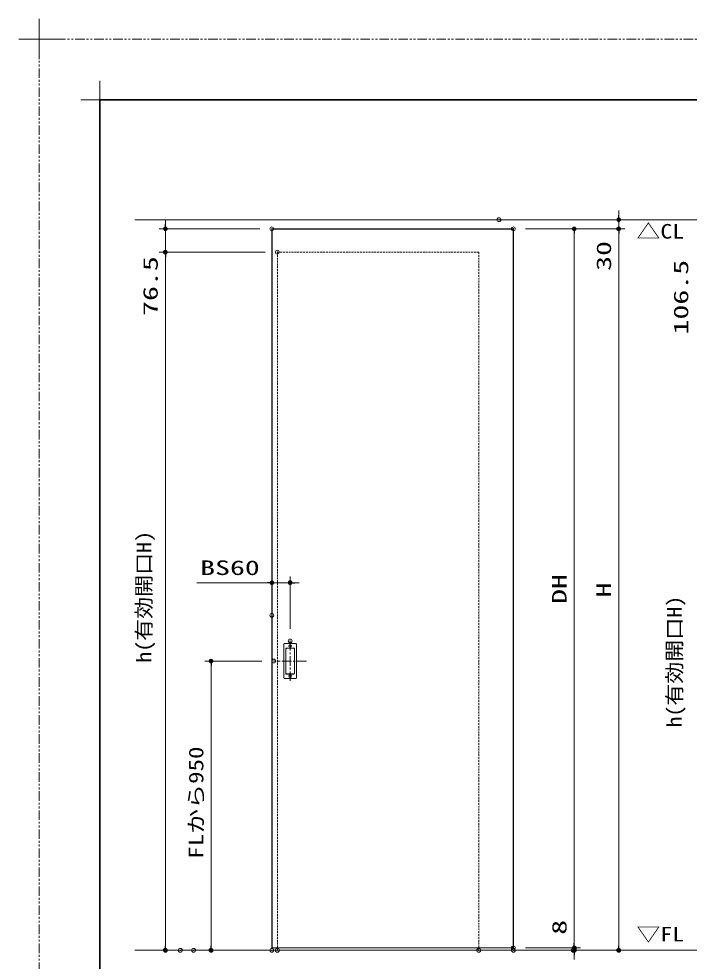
# Model space of a CAD drawing. Units: millimetres, scale not verified. Extents: x -1306 to 1306, y -607 to 607.
# Drawn here: x -1306 to -866, y -12 to 607 of the extents above; entities that cross this region are included whole.
import ezdxf
from ezdxf.enums import TextEntityAlignment as Align

# ---------------------------------------------------------------- set-up
doc = ezdxf.new("R2010")
doc.units = ezdxf.units.MM
doc.header["$LTSCALE"] = 5
doc.header["$PDMODE"] = 32
doc.header["$PDSIZE"] = 2.5
for name, pattern in [('USER1', [0.375, 0.25, -0.125]), ('USER2', [2.5, 1.25, -0.25, 0.25, -0.25, 0.25, -0.25]), ('USER3', [2, 1.25, -0.25, 0.25, -0.25])]:
    doc.linetypes.add(name, pattern=pattern)
for name, color, linetype, lineweight in [('0-1_線(黄)', 2, 'Continuous', 15), ('0-2_点線(水)', 4, 'USER1', 9), ('0-4_線(白)', 7, 'Continuous', 30), ('0-5_線(水)', 4, 'Continuous', 9), ('0-6_寸法線', 3, 'Continuous', 13), ('0-7_0', 3, 'Continuous', 25), ('0-8_DEFPOINTS', 7, 'Continuous', 5), ('0-9_陰線', 1, 'USER2', 9), ('0-A_中心線', 3, 'USER3', 9), ('0-E_図面枠', 7, 'Continuous', 35), ('0-F_一般', 7, 'Continuous', 5)]:
    doc.layers.add(name, color=color, linetype=linetype, lineweight=lineweight)
doc.styles.add('ＭＳ ゴシック', font='')
doc.styles.get('ＭＳ ゴシック').set_extended_font_data('MS Gothic')

# ---------------------------------------------------------------- blocks, each defined once
blk = doc.blocks.new('_DOT')
at = {"layer": '0-7_0'}
blk.add_line((-2.5, 0), (-5, 0), dxfattribs=at)
for points in [[(0, 0), (-2.5, 0), (-2.48, 0.313)], [(0, 0), (-2.48, -0.313), (-2.5, 0)], [(0, 0), (-2.48, 0.313), (-2.421, 0.622)], [(0, 0), (-2.421, -0.622), (-2.48, -0.313)], [(0, 0), (-2.421, 0.622), (-2.324, 0.92)], [(0, 0), (-2.324, -0.92), (-2.421, -0.622)], [(0, 0), (-2.324, 0.92), (-2.191, 1.204)], [(0, 0), (-2.191, -1.204), (-2.324, -0.92)], [(0, 0), (-2.191, 1.204), (-2.023, 1.469)], [(0, 0), (-2.023, -1.469), (-2.191, -1.204)], [(0, 0), (-2.023, 1.469), (-1.822, 1.711)], [(0, 0), (-1.822, -1.711), (-2.023, -1.469)], [(0, 0), (-1.822, 1.711), (-1.594, 1.926)], [(0, 0), (-1.594, -1.926), (-1.822, -1.711)], [(0, 0), (-1.594, 1.926), (-1.34, 2.111)], [(0, 0), (-1.34, -2.111), (-1.594, -1.926)], [(0, 0), (-1.34, 2.111), (-1.064, 2.262)], [(0, 0), (-1.064, -2.262), (-1.34, -2.111)], [(0, 0), (-1.064, 2.262), (-0.773, 2.378)], [(0, 0), (-0.773, -2.378), (-1.064, -2.262)], [(0, 0), (-0.773, 2.378), (-0.468, 2.456)], [(0, 0), (-0.468, -2.456), (-0.773, -2.378)], [(0, 0), (-0.468, 2.456), (-0.157, 2.495)], [(0, 0), (-0.157, -2.495), (-0.468, -2.456)], [(0, 0), (-0.157, 2.495), (0.157, 2.495)], [(0, 0), (0.157, -2.495), (-0.157, -2.495)], [(0, 0), (0.157, 2.495), (0.468, 2.456)], [(0, 0), (0.468, 2.456), (0.773, 2.378)], [(0, 0), (0.773, 2.378), (1.064, 2.262)], [(0, 0), (1.064, 2.262), (1.34, 2.111)], [(0, 0), (1.34, 2.111), (1.594, 1.926)], [(0, 0), (1.594, 1.926), (1.822, 1.711)], [(0, 0), (1.822, 1.711), (2.023, 1.469)], [(0, 0), (2.023, 1.469), (2.191, 1.204)], [(0, 0), (2.191, 1.204), (2.324, 0.92)], [(0, 0), (2.324, 0.92), (2.421, 0.622)], [(0, 0), (2.421, 0.622), (2.48, 0.313)], [(0, 0), (2.48, 0.313), (2.5, 0)], [(0, 0), (0.468, -2.456), (0.157, -2.495)], [(0, 0), (0.773, -2.378), (0.468, -2.456)], [(0, 0), (1.064, -2.262), (0.773, -2.378)], [(0, 0), (1.34, -2.111), (1.064, -2.262)], [(0, 0), (1.594, -1.926), (1.34, -2.111)], [(0, 0), (1.822, -1.711), (1.594, -1.926)], [(0, 0), (2.023, -1.469), (1.822, -1.711)], [(0, 0), (2.191, -1.204), (2.023, -1.469)], [(0, 0), (2.324, -0.92), (2.191, -1.204)], [(0, 0), (2.421, -0.622), (2.324, -0.92)], [(0, 0), (2.48, -0.313), (2.421, -0.622)], [(0, 0), (2.5, 0), (2.48, -0.313)]]:
    blk.add_solid(points, dxfattribs=at)
blk = doc.blocks.new('グループ-13-1')
at = {"layer": '0-F_一般'}
for p, q in [((62041.6, -14029.5), (62041.6, -13365.5)), ((61709.6, -13697.5), (62373.6, -13697.5))]:
    blk.add_line(p, q, dxfattribs=at)

msp = doc.modelspace()

# ---------------------------------------------------------------- linework, layer by layer
at = {"layer": '0-1_線(黄)'}
for p, q in [((-1230.084, 475.316), (-531.867, 475.316)), ((-1230.084, -4.684), (-531.867, -4.684))]:
    msp.add_line(p, q, dxfattribs=at)
at = {"layer": '0-2_点線(水)'}
msp.add_line((-1003.891, -4.684), (-1003.891, 454.016), dxfattribs=at)
msp.add_lwpolyline([(-1136.291, -4.684), (-1136.291, 454.016), (-1003.891, 454.016)], dxfattribs=at)
at = {"layer": '0-4_線(白)'}
for p, q in [((-1139.891, 469.316), (-981.091, 469.316)), ((-1139.891, 469.316), (-1139.891, -3.084)), ((-981.091, -3.084), (-981.091, 469.316))]:
    msp.add_line(p, q, dxfattribs=at)
at = {"layer": '0-5_線(水)'}
msp.add_line((-1139.891, -3.084), (-981.091, -3.084), dxfattribs=at)
at = {"layer": '0-6_寸法線'}
for p, q in [((-911.841, 478.316), (-911.841, 481.316)), ((-1209.891, 472.316), (-1209.891, 475.316)), ((-982.591, 475.316), (-907.841, 475.316)), ((-911.841, 475.316), (-911.841, 469.316)), ((-1147.891, 469.316), (-1213.891, 469.316)), ((-1209.891, 469.316), (-1209.891, 454.016)), ((-973.091, 469.316), (-907.841, 469.316)), ((-973.091, 469.316), (-937.091, 469.316)), ((-973.091, 469.316), (-907.841, 469.316)), ((-941.091, 466.316), (-941.091, -0.084)), ((-911.841, 466.316), (-911.841, 439.126)), ((-911.841, 466.316), (-911.841, -1.684)), ((-1144.291, 454.016), (-1213.891, 454.016)), ((-1144.291, 454.016), (-1213.891, 454.016)), ((-1209.891, 451.016), (-1209.891, 409.54)), ((-1209.891, 451.016), (-1209.891, -1.684)), ((-1142.891, 236.816), (-1189.129, 236.816)), ((-1139.891, 223.393), (-1139.891, 240.816)), ((-1127.891, 236.816), (-1139.891, 236.816)), ((-1127.891, 206.527), (-1127.891, 240.816)), ((-1124.891, 236.816), (-1121.891, 236.816)), ((-1131.991, 174.216), (-1131.991, 196.416)), ((-1131.591, 196.816), (-1124.191, 196.816)), ((-1130.791, 177.216), (-1130.791, 193.416)), ((-1130.691, 177.316), (-1130.691, 193.316)), ((-1130.391, 193.816), (-1125.391, 193.816)), ((-1130.291, 193.716), (-1125.491, 193.716)), ((-1125.091, 193.316), (-1125.091, 177.316)), ((-1124.991, 193.416), (-1124.991, 177.216)), ((-1123.791, 196.416), (-1123.791, 174.216)), ((-1146.553, 185.316), (-1183.891, 185.316)), ((-1179.891, 182.316), (-1179.891, -1.684)), ((-1124.191, 173.816), (-1131.591, 173.816)), ((-1125.391, 176.816), (-1130.391, 176.816)), ((-1125.491, 176.916), (-1130.291, 176.916)), ((-941.091, -0.084), (-941.091, 17.583)), ((-1208.084, -4.684), (-1213.891, -4.684)), ((-1183.328, -4.684), (-1175.891, -4.684)), ((-995.891, -4.684), (-937.091, -4.684)), ((-973.091, -3.084), (-937.091, -3.084)), ((-973.091, -3.084), (-937.091, -3.084)), ((-941.091, -4.684), (-941.091, -3.084)), ((-933.841, -4.684), (-907.841, -4.684)), ((-941.091, -7.684), (-941.091, -10.684))]:
    msp.add_line(p, q, dxfattribs=at)
for centre in [(-1127.891, 195.216), (-1127.891, 175.416)]:
    msp.add_circle(centre, 0.8, dxfattribs=at)
for centre, start, end in [((-1131.591, 196.416), 90, 180), ((-1130.391, 193.416), 90, 180), ((-1130.291, 193.316), 90, 180), ((-1125.491, 193.316), 0, 90), ((-1125.391, 193.416), 0, 90), ((-1124.191, 196.416), 0, 90), ((-1131.591, 174.216), 180, 270), ((-1130.391, 177.216), 180, 270), ((-1130.291, 177.316), 180, 270), ((-1125.491, 177.316), 270, 0), ((-1125.391, 177.216), 270, 0), ((-1124.191, 174.216), 270, 0)]:
    msp.add_arc(centre, 0.4, start, end, dxfattribs=at)
at = {"layer": '0-8_DEFPOINTS'}
for p, q in [((-1252.964, 541.55), (-1252.964, 566.45)), ((-1265.414, 554), (-1240.514, 554))]:
    msp.add_line(p, q, dxfattribs=at)
for p in [(-1139.891, 469.316), (-990.591, 475.316), (-981.091, 469.316), (-911.841, 469.316), (-1209.891, 454.016), (-1136.291, 454.016), (-1127.891, 236.816), (-1139.891, 215.393), (-1127.891, 198.527), (-1138.553, 185.316), (-1209.891, -4.684), (-1200.084, -4.684), (-1191.328, -4.684), (-1179.891, -4.684), (-1139.891, -4.684), (-1136.291, -4.684), (-1003.891, -4.684), (-1003.891, -4.684), (-981.091, -3.084), (-981.091, -4.684), (-941.841, -4.684), (-941.091, -3.084), (-941.091, -4.684), (-911.841, -4.684)]:
    msp.add_point(p, dxfattribs=at)
at = {"layer": '0-9_陰線', "color": 4}
for p in [(387.036, 594), (-1292.964, -594)]:
    msp.add_line(p, (-1292.964, 594), dxfattribs=at)
at = {"layer": '0-A_中心線'}
for p, q in [((-1127.891, 198.527), (-1127.891, 172.105)), ((-1117.029, 185.316), (-1138.753, 185.316))]:
    msp.add_line(p, q, dxfattribs=at)
at = {"layer": '0-E_図面枠'}
msp.add_lwpolyline([(-1252.964, -554), (347.036, -554), (347.036, 554), (-1252.964, 554)], close=True, dxfattribs=at)

# ---------------------------------------------------------------- block references
at = {"layer": '0-6_寸法線', "xscale": 0.6, "yscale": 0.6}
for p, rotation in [((-911.841, 475.316), 270), ((-1209.891, 469.316), 270), ((-941.091, 469.316), 90), ((-911.841, 469.316), 90), ((-911.841, 469.316), 90), ((-1209.891, 454.016), 90), ((-1209.891, 454.016), 90), ((-1127.891, 236.816), 180), ((-1179.891, 185.316), 90), ((-1209.891, -4.684), 270), ((-1179.891, -4.684), 270), ((-941.091, -3.084), 270), ((-941.091, -3.084), 270), ((-941.091, -4.684), 90), ((-911.841, -4.684), 270)]:
    msp.add_blockref('_DOT', p, dxfattribs=dict(at, rotation=rotation))
msp.add_blockref('_DOT', (-1139.891, 236.816), dxfattribs=at)
at = {"layer": '0-9_陰線', "xscale": 0.04, "yscale": 0.04}
msp.add_blockref('グループ-13-1', (-3774.629, 1141.9), dxfattribs=at)

# ---------------------------------------------------------------- texts
at = {"layer": '0-1_線(黄)', "style": 'ＭＳ ゴシック', "width": 1.2}
for s, p in [('△CL', (-900.212, 459.995)), ('▽FL', (-900.212, -1.78))]:
    msp.add_text(s, height=9.604, dxfattribs=at).set_placement(p, align=Align.BOTTOM_LEFT)
at = {"layer": '0-6_寸法線', "style": 'ＭＳ ゴシック'}
for s, height, width, p in [('30', 9.604, 1.5, (-913.99, 441.697)), ('76.5', 9.604, 1.5, (-1212.04, 412.112)), ('106.5', 9.604, 1.5, (-863.254, 399.924)), ('h(有効開口H)', 9.621, 1.1, (-1216.326, 184.238)), ('DH', 9.604, 1.5, (-943.24, 222.878)), ('H', 9.604, 1.5, (-913.99, 227.078)), ('h(有効開口H)', 9.621, 1.1, (-867.539, 141.638)), ('FLから950', 9.621, 1.25, (-1182.04, 55.459)), ('8', 9.604, 1.5, (-943.24, 5.488))]:
    msp.add_text(s, height=height, rotation=90, dxfattribs=dict(at, width=width)).set_placement(p, align=Align.BOTTOM_LEFT)
at = {"layer": '0-6_寸法線', "style": 'ＭＳ ゴシック', "width": 1.5}
msp.add_text('BS60', height=9.604, dxfattribs=at).set_placement((-1187.034, 238.966), align=Align.BOTTOM_LEFT)

doc.saveas('drawing.dxf')
